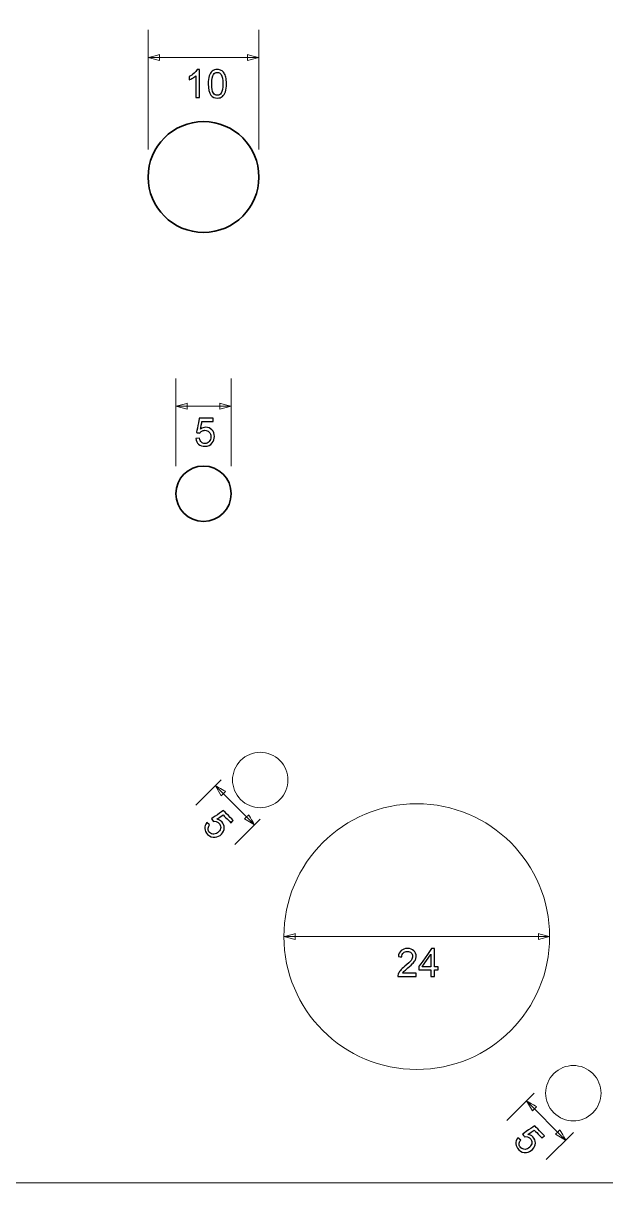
# Model space of a CAD drawing. Header units: millimetres. Extents: x -202 to 277, y -231 to 44.
# Drawn here: x -13.7 to 38.9, y -175.3 to -70.6 of the extents above; entities that cross this region are included whole.
import ezdxf

# ---------------------------------------------------------------- set-up
doc = ezdxf.new("R2010")
doc.units = ezdxf.units.MM
doc.header["$MEASUREMENT"] = 0
doc.layers.add('Chassi', color=7, linetype='Continuous')
doc.layers.add('Medidas', color=7, linetype='Continuous')

msp = doc.modelspace()

# ---------------------------------------------------------------- linework, layer by layer
at = {"layer": 'Chassi', "color": 7, "lineweight": 18, "true_color": 0xffffff}
for points in [[(178.6942, -30.2776), (178.6942, -30.2776), (-146.3058, -30.2776), (-146.3058, -30.2776), (-146.3058, -30.2776), (-146.3058, -30.2776), (-146.3058, -175.2776), (-146.3058, -175.2776), (-146.3058, -175.2776), (-146.3058, -175.2776), (178.6942, -175.2776), (178.6942, -175.2776), (178.6942, -175.2776), (178.6942, -175.2776), (178.6942, -30.2776), (178.6942, -30.2776)], [(5.9408, -137.1357), (6.9172, -136.1594), (8.5, -136.1593), (9.4763, -137.1357), (9.4763, -137.1357), (10.4527, -138.1121), (10.4527, -139.6949), (9.4763, -140.6712), (9.4763, -140.6712), (8.5, -141.6476), (6.9172, -141.6476), (5.9408, -140.6712), (5.9408, -140.6712), (4.9644, -139.6949), (4.9645, -138.1121), (5.9408, -137.1357)], [(21.8493, -141.0442), (15.2219, -141.0442), (9.8493, -146.4168), (9.8493, -153.0442), (9.8493, -153.0442), (9.8493, -159.6716), (15.2219, -165.0442), (21.8493, -165.0442), (21.8493, -165.0442), (28.4767, -165.0442), (33.8493, -159.6716), (33.8493, -153.0442), (33.8493, -153.0442), (33.8493, -146.4168), (28.4767, -141.0442), (21.8493, -141.0442)], [(34.2223, -165.4172), (35.1986, -164.4408), (36.7814, -164.4408), (37.7578, -165.4172), (37.7578, -165.4172), (38.7342, -166.3935), (38.7341, -167.9763), (37.7578, -168.9527), (37.7578, -168.9527), (36.7814, -169.929), (35.1986, -169.9291), (34.2223, -168.9527), (34.2223, -168.9527), (33.2459, -167.9763), (33.2459, -166.3935), (34.2223, -165.4172)]]:
    msp.add_open_spline(points, degree=3, knots=[0, 0, 0, 0, 0.2, 0.2, 0.2, 0.20000001, 0.4, 0.4, 0.4, 0.40000001, 0.6, 0.6, 0.6, 0.60000001, 1, 1, 1, 1], dxfattribs=at)
at = {"layer": 'Chassi', "color": 7, "lineweight": 35, "true_color": 0xffffff}
for points in [[(2.5884, -79.4536), (-0.173, -79.4536), (-2.4116, -81.6922), (-2.4116, -84.4536), (-2.4116, -84.4536), (-2.4116, -87.215), (-0.173, -89.4536), (2.5884, -89.4536), (2.5884, -89.4536), (5.3498, -89.4536), (7.5884, -87.215), (7.5884, -84.4536), (7.5884, -84.4536), (7.5884, -81.6922), (5.3498, -79.4536), (2.5884, -79.4536)], [(5.0884, -113.0536), (5.0884, -111.6729), (3.9691, -110.5536), (2.5884, -110.5536), (2.5884, -110.5536), (1.2077, -110.5536), (0.0884, -111.6729), (0.0884, -113.0536), (0.0884, -113.0536), (0.0884, -114.4343), (1.2077, -115.5536), (2.5884, -115.5536), (2.5884, -115.5536), (3.9691, -115.5536), (5.0884, -114.4343), (5.0884, -113.0536)]]:
    msp.add_open_spline(points, degree=3, knots=[0, 0, 0, 0, 0.2, 0.2, 0.2, 0.20000001, 0.4, 0.4, 0.4, 0.40000001, 0.6, 0.6, 0.6, 0.60000001, 1, 1, 1, 1], dxfattribs=at)
at = {"layer": 'Medidas', "color": 240, "lineweight": 9, "true_color": 0xed1f24}
for points in [[(-2.4116, -81.9536), (-2.4116, -81.9536), (-2.4116, -71.1721), (-2.4116, -71.1721)], [(7.5884, -81.9536), (7.5884, -81.9536), (7.5884, -71.1721), (7.5884, -71.1721)], [(-2.4116, -73.6721), (-2.4116, -73.6721), (7.5884, -73.6721), (7.5884, -73.6721)], [(0.0884, -110.5536), (0.0884, -110.5536), (0.0884, -102.6582), (0.0884, -102.6582)], [(5.0884, -110.5536), (5.0884, -110.5536), (5.0884, -102.6582), (5.0884, -102.6582)], [(0.0884, -105.1582), (0.0884, -105.1582), (5.0884, -105.1582), (5.0884, -105.1582)], [(4.1731, -138.9034), (4.1731, -138.9034), (1.8935, -141.183), (1.8935, -141.183)], [(3.6612, -139.4153), (3.6612, -139.4153), (7.1967, -142.9508), (7.1967, -142.9508)], [(7.7086, -142.4389), (7.7086, -142.4389), (5.429, -144.7185), (5.429, -144.7185)], [(9.8493, -153.0442), (9.8493, -153.0442), (9.8493, -153.0442), (9.8493, -153.0442)], [(9.8493, -153.0442), (9.8493, -153.0442), (33.8493, -153.0442), (33.8493, -153.0442)], [(33.8493, -153.0442), (33.8493, -153.0442), (33.8493, -153.0442), (33.8493, -153.0442)], [(32.4546, -167.185), (32.4546, -167.185), (29.9925, -169.6472), (29.9925, -169.6472)], [(31.7602, -167.8794), (31.7602, -167.8794), (35.2957, -171.4149), (35.2957, -171.4149)], [(35.9901, -170.7205), (35.9901, -170.7205), (33.528, -173.1827), (33.528, -173.1827)]]:
    msp.add_open_spline(points, degree=3, dxfattribs=at)
for points in [[(-1.3956, -73.9443), (-1.3956, -73.9443), (-2.4116, -73.6721), (-2.4116, -73.6721), (-2.4116, -73.6721), (-2.4116, -73.6721), (-1.3956, -73.3998), (-1.3956, -73.3998), (-1.3956, -73.3998), (-1.3956, -73.3998), (-1.3956, -73.9443), (-1.3956, -73.9443)], [(6.5724, -73.9443), (6.5724, -73.9443), (7.5884, -73.6721), (7.5884, -73.6721), (7.5884, -73.6721), (7.5884, -73.6721), (6.5724, -73.3998), (6.5724, -73.3998), (6.5724, -73.3998), (6.5724, -73.3998), (6.5724, -73.9443), (6.5724, -73.9443)], [(1.1043, -105.4304), (1.1043, -105.4304), (0.0884, -105.1582), (0.0884, -105.1582), (0.0884, -105.1582), (0.0884, -105.1582), (1.1043, -104.8859), (1.1043, -104.8859), (1.1043, -104.8859), (1.1043, -104.8859), (1.1043, -105.4304), (1.1043, -105.4304)], [(4.0724, -105.4304), (4.0724, -105.4304), (5.0884, -105.1582), (5.0884, -105.1582), (5.0884, -105.1582), (5.0884, -105.1582), (4.0724, -104.8859), (4.0724, -104.8859), (4.0724, -104.8859), (4.0724, -104.8859), (4.0724, -105.4304), (4.0724, -105.4304)], [(4.187, -140.3261), (4.187, -140.3261), (3.6612, -139.4153), (3.6612, -139.4153), (3.6612, -139.4153), (3.6612, -139.4153), (4.572, -139.9411), (4.572, -139.9411), (4.572, -139.9411), (4.572, -139.9411), (4.187, -140.3261), (4.187, -140.3261)], [(6.2858, -142.4249), (6.2858, -142.4249), (7.1967, -142.9508), (7.1967, -142.9508), (7.1967, -142.9508), (7.1967, -142.9508), (6.6708, -142.0399), (6.6708, -142.0399), (6.6708, -142.0399), (6.6708, -142.0399), (6.2858, -142.4249), (6.2858, -142.4249)], [(10.8652, -153.3164), (10.8652, -153.3164), (9.8493, -153.0442), (9.8493, -153.0442), (9.8493, -153.0442), (9.8493, -153.0442), (10.8652, -152.7719), (10.8652, -152.7719), (10.8652, -152.7719), (10.8652, -152.7719), (10.8652, -153.3164), (10.8652, -153.3164)], [(32.8333, -153.3164), (32.8333, -153.3164), (33.8493, -153.0442), (33.8493, -153.0442), (33.8493, -153.0442), (33.8493, -153.0442), (32.8333, -152.7719), (32.8333, -152.7719), (32.8333, -152.7719), (32.8333, -152.7719), (32.8333, -153.3164), (32.8333, -153.3164)], [(32.286, -168.7902), (32.286, -168.7902), (31.7602, -167.8794), (31.7602, -167.8794), (31.7602, -167.8794), (31.7602, -167.8794), (32.671, -168.4052), (32.671, -168.4052), (32.671, -168.4052), (32.671, -168.4052), (32.286, -168.7902), (32.286, -168.7902)], [(34.3848, -170.889), (34.3848, -170.889), (35.2957, -171.4149), (35.2957, -171.4149), (35.2957, -171.4149), (35.2957, -171.4149), (34.7698, -170.504), (34.7698, -170.504), (34.7698, -170.504), (34.7698, -170.504), (34.3848, -170.889), (34.3848, -170.889)]]:
    msp.add_open_spline(points, degree=3, knots=[0, 0, 0, 0, 0.25, 0.25, 0.25, 0.25000001, 0.5, 0.5, 0.5, 0.50000001, 1, 1, 1, 1], dxfattribs=at)
at = {"layer": 'Medidas', "color": 240, "true_color": 0xed1f24}
for points, knots in [([(2.2142, -77.2846), (2.2142, -77.2846), (1.9038, -77.2846), (1.9038, -77.2846), (1.9038, -77.2846), (1.9038, -77.2846), (1.9038, -75.3079), (1.9038, -75.3079), (1.9038, -75.3079), (1.8291, -75.3796), (1.7309, -75.4508), (1.6098, -75.5219), (1.6098, -75.5219), (1.4887, -75.5931), (1.3793, -75.6466), (1.2829, -75.6818), (1.2829, -75.6818), (1.2829, -75.6818), (1.2829, -75.382), (1.2829, -75.382), (1.2829, -75.382), (1.4563, -75.3009), (1.608, -75.2021), (1.738, -75.0857), (1.738, -75.0857), (1.8679, -74.9698), (1.9602, -74.8575), (2.0143, -74.7482), (2.0143, -74.7482), (2.0143, -74.7482), (2.2142, -74.7482), (2.2142, -74.7482), (2.2142, -74.7482), (2.2142, -74.7482), (2.2142, -77.2846), (2.2142, -77.2846)], [0, 0, 0, 0, 0.1, 0.1, 0.1, 0.10000001, 0.2, 0.2, 0.2, 0.20000001, 0.3, 0.3, 0.3, 0.30000001, 0.4, 0.4, 0.4, 0.40000001, 0.5, 0.5, 0.5, 0.50000001, 0.6, 0.6, 0.6, 0.60000001, 0.7, 0.7, 0.7, 0.70000001, 0.8, 0.8, 0.8, 0.80000001, 1, 1, 1, 1]), ([(3.0121, -76.0381), (3.0121, -75.7401), (3.0426, -75.499), (3.1038, -75.3167), (3.1038, -75.3167), (3.1655, -75.1339), (3.2567, -74.9934), (3.3778, -74.8952), (3.3778, -74.8952), (3.4983, -74.797), (3.6506, -74.7482), (3.834, -74.7482), (3.834, -74.7482), (3.9692, -74.7482), (4.088, -74.7752), (4.1909, -74.8299), (4.1909, -74.8299), (4.2932, -74.8846), (4.3779, -74.9634), (4.4437, -75.0663), (4.4437, -75.0663), (4.5096, -75.1686), (4.5613, -75.2938), (4.5989, -75.4414), (4.5989, -75.4414), (4.6372, -75.589), (4.656, -75.7883), (4.656, -76.0381), (4.656, -76.0381), (4.656, -76.3345), (4.6254, -76.5744), (4.5648, -76.7566), (4.5648, -76.7566), (4.5043, -76.9395), (4.4131, -77.08), (4.292, -77.1788), (4.292, -77.1788), (4.1715, -77.2775), (4.0186, -77.3269), (3.834, -77.3269), (3.834, -77.3269), (3.5912, -77.3269), (3.4001, -77.2405), (3.2614, -77.0671), (3.2614, -77.0671), (3.095, -76.8554), (3.0121, -76.5126), (3.0121, -76.0381)], [0, 0, 0, 0, 0.07692308, 0.07692308, 0.07692308, 0.07692309, 0.15384615, 0.15384615, 0.15384615, 0.15384616, 0.23076923, 0.23076923, 0.23076923, 0.23076924, 0.30769231, 0.30769231, 0.30769231, 0.30769232, 0.38461538, 0.38461538, 0.38461538, 0.38461539, 0.46153846, 0.46153846, 0.46153846, 0.46153847, 0.53846154, 0.53846154, 0.53846154, 0.53846155, 0.61538462, 0.61538462, 0.61538462, 0.61538463, 0.69230769, 0.69230769, 0.69230769, 0.6923077, 0.76923077, 0.76923077, 0.76923077, 0.76923078, 0.84615385, 0.84615385, 0.84615385, 0.84615386, 1, 1, 1, 1]), ([(3.3296, -76.0393), (3.3296, -76.455), (3.3778, -76.7313), (3.4748, -76.8677), (3.4748, -76.8677), (3.5718, -77.0047), (3.6917, -77.0729), (3.834, -77.0729), (3.834, -77.0729), (3.9763, -77.0729), (4.0962, -77.0041), (4.1933, -76.8672), (4.1933, -76.8672), (4.2903, -76.7296), (4.3385, -76.4538), (4.3385, -76.0393), (4.3385, -76.0393), (4.3385, -75.6236), (4.2903, -75.3473), (4.1933, -75.2109), (4.1933, -75.2109), (4.0968, -75.0739), (3.9757, -75.0057), (3.8305, -75.0057), (3.8305, -75.0057), (3.6882, -75.0057), (3.5741, -75.0663), (3.4889, -75.1868), (3.4889, -75.1868), (3.3825, -75.3402), (3.3296, -75.6248), (3.3296, -76.0393)], [0, 0, 0, 0, 0.11111111, 0.11111111, 0.11111111, 0.11111112, 0.22222222, 0.22222222, 0.22222222, 0.22222223, 0.33333333, 0.33333333, 0.33333333, 0.33333334, 0.44444444, 0.44444444, 0.44444444, 0.44444445, 0.55555556, 0.55555556, 0.55555556, 0.55555557, 0.66666667, 0.66666667, 0.66666667, 0.66666668, 0.77777778, 0.77777778, 0.77777778, 0.77777779, 1, 1, 1, 1]), ([(1.9006, -108.0652), (1.9006, -108.0652), (2.2251, -108.0405), (2.2251, -108.0405), (2.2251, -108.0405), (2.2492, -108.1987), (2.3051, -108.3174), (2.3921, -108.3974), (2.3921, -108.3974), (2.4791, -108.4768), (2.5855, -108.5167), (2.7108, -108.5167), (2.7108, -108.5167), (2.8619, -108.5167), (2.9883, -108.4603), (3.0912, -108.348), (3.0912, -108.348), (3.1935, -108.2351), (3.2446, -108.0858), (3.2446, -107.9), (3.2446, -107.9), (3.2446, -107.723), (3.1958, -107.5837), (3.0976, -107.4814), (3.0976, -107.4814), (2.9994, -107.3791), (2.8695, -107.3279), (2.7078, -107.3279), (2.7078, -107.3279), (2.6073, -107.3279), (2.5173, -107.3508), (2.4374, -107.3967), (2.4374, -107.3967), (2.358, -107.4426), (2.2957, -107.5019), (2.2498, -107.5748), (2.2498, -107.5748), (2.2498, -107.5748), (1.957, -107.5325), (1.957, -107.5325), (1.957, -107.5325), (1.957, -107.5325), (2.2004, -106.2343), (2.2004, -106.2343), (2.2004, -106.2343), (2.2004, -106.2343), (3.4528, -106.2343), (3.4528, -106.2343), (3.4528, -106.2343), (3.4528, -106.2343), (3.4528, -106.5306), (3.4528, -106.5306), (3.4528, -106.5306), (3.4528, -106.5306), (2.4479, -106.5306), (2.4479, -106.5306), (2.4479, -106.5306), (2.4479, -106.5306), (2.3133, -107.2121), (2.3133, -107.2121), (2.3133, -107.2121), (2.4644, -107.1057), (2.6232, -107.0527), (2.789, -107.0527), (2.789, -107.0527), (3.0088, -107.0527), (3.1946, -107.1292), (3.3457, -107.282), (3.3457, -107.282), (3.4968, -107.4349), (3.5727, -107.6313), (3.5727, -107.8712), (3.5727, -107.8712), (3.5727, -108.0999), (3.5063, -108.2974), (3.3734, -108.4638), (3.3734, -108.4638), (3.2117, -108.6684), (2.9906, -108.7707), (2.7108, -108.7707), (2.7108, -108.7707), (2.4815, -108.7707), (2.2945, -108.7061), (2.1493, -108.5773), (2.1493, -108.5773), (2.004, -108.4485), (1.9211, -108.278), (1.9006, -108.0652)], [0, 0, 0, 0, 0.04347826, 0.04347826, 0.04347826, 0.04347827, 0.08695652, 0.08695652, 0.08695652, 0.08695653, 0.13043478, 0.13043478, 0.13043478, 0.13043479, 0.17391304, 0.17391304, 0.17391304, 0.17391305, 0.2173913, 0.2173913, 0.2173913, 0.21739131, 0.26086957, 0.26086957, 0.26086957, 0.26086958, 0.30434783, 0.30434783, 0.30434783, 0.30434784, 0.34782609, 0.34782609, 0.34782609, 0.3478261, 0.39130435, 0.39130435, 0.39130435, 0.39130436, 0.43478261, 0.43478261, 0.43478261, 0.43478262, 0.47826087, 0.47826087, 0.47826087, 0.47826088, 0.52173913, 0.52173913, 0.52173913, 0.52173914, 0.56521739, 0.56521739, 0.56521739, 0.5652174, 0.60869565, 0.60869565, 0.60869565, 0.60869566, 0.65217391, 0.65217391, 0.65217391, 0.65217392, 0.69565217, 0.69565217, 0.69565217, 0.69565218, 0.73913043, 0.73913043, 0.73913043, 0.73913044, 0.7826087, 0.7826087, 0.7826087, 0.78260871, 0.82608696, 0.82608696, 0.82608696, 0.82608697, 0.86956522, 0.86956522, 0.86956522, 0.86956523, 0.91304348, 0.91304348, 0.91304348, 0.91304349, 1, 1, 1, 1]), ([(2.884, -142.7524), (2.884, -142.7524), (3.134, -142.9629), (3.134, -142.9629), (3.134, -142.9629), (3.0393, -143.0922), (2.9946, -143.2156), (2.9999, -143.3344), (2.9999, -143.3344), (3.0058, -143.4527), (3.0523, -143.5561), (3.1399, -143.6437), (3.1399, -143.6437), (3.2457, -143.7489), (3.3744, -143.7989), (3.5273, -143.7924), (3.5273, -143.7924), (3.6802, -143.7854), (3.8219, -143.7166), (3.9536, -143.5849), (3.9536, -143.5849), (4.0788, -143.4602), (4.1423, -143.3262), (4.144, -143.1839), (4.144, -143.1839), (4.1464, -143.0416), (4.0906, -142.9135), (3.9765, -142.7994), (3.9765, -142.7994), (3.906, -142.7289), (3.8266, -142.6812), (3.7372, -142.6565), (3.7372, -142.6565), (3.6484, -142.6319), (3.5626, -142.6289), (3.4786, -142.6477), (3.4786, -142.6477), (3.4786, -142.6477), (3.2998, -142.4149), (3.2998, -142.4149), (3.2998, -142.4149), (3.2998, -142.4149), (4.3898, -141.6705), (4.3898, -141.6705), (4.3898, -141.6705), (4.3898, -141.6705), (5.2776, -142.5583), (5.2776, -142.5583), (5.2776, -142.5583), (5.2776, -142.5583), (5.0677, -142.7682), (5.0677, -142.7682), (5.0677, -142.7682), (5.0677, -142.7682), (4.3557, -142.0556), (4.3557, -142.0556), (4.3557, -142.0556), (4.3557, -142.0556), (3.7795, -142.439), (3.7795, -142.439), (3.7795, -142.439), (3.9613, -142.4719), (4.1112, -142.5466), (4.2288, -142.6647), (4.2288, -142.6647), (4.3845, -142.8205), (4.4622, -143.0058), (4.4615, -143.221), (4.4615, -143.221), (4.4604, -143.4362), (4.3751, -143.6284), (4.2058, -143.7983), (4.2058, -143.7983), (4.0441, -143.9599), (3.8572, -144.0523), (3.6455, -144.0758), (3.6455, -144.0758), (3.3868, -144.1058), (3.1581, -144.0218), (2.96, -143.8236), (2.96, -143.8236), (2.7977, -143.6613), (2.7107, -143.4832), (2.6989, -143.2898), (2.6989, -143.2898), (2.6871, -143.0964), (2.7488, -142.917), (2.884, -142.7524)], [0, 0, 0, 0, 0.04347826, 0.04347826, 0.04347826, 0.04347827, 0.08695652, 0.08695652, 0.08695652, 0.08695653, 0.13043478, 0.13043478, 0.13043478, 0.13043479, 0.17391304, 0.17391304, 0.17391304, 0.17391305, 0.2173913, 0.2173913, 0.2173913, 0.21739131, 0.26086957, 0.26086957, 0.26086957, 0.26086958, 0.30434783, 0.30434783, 0.30434783, 0.30434784, 0.34782609, 0.34782609, 0.34782609, 0.3478261, 0.39130435, 0.39130435, 0.39130435, 0.39130436, 0.43478261, 0.43478261, 0.43478261, 0.43478262, 0.47826087, 0.47826087, 0.47826087, 0.47826088, 0.52173913, 0.52173913, 0.52173913, 0.52173914, 0.56521739, 0.56521739, 0.56521739, 0.5652174, 0.60869565, 0.60869565, 0.60869565, 0.60869566, 0.65217391, 0.65217391, 0.65217391, 0.65217392, 0.69565217, 0.69565217, 0.69565217, 0.69565218, 0.73913043, 0.73913043, 0.73913043, 0.73913044, 0.7826087, 0.7826087, 0.7826087, 0.78260871, 0.82608696, 0.82608696, 0.82608696, 0.82608697, 0.86956522, 0.86956522, 0.86956522, 0.86956523, 0.91304348, 0.91304348, 0.91304348, 0.91304349, 1, 1, 1, 1]), ([(21.7977, -156.3604), (21.7977, -156.3604), (21.7977, -156.6567), (21.7977, -156.6567), (21.7977, -156.6567), (21.7977, -156.6567), (20.1256, -156.6567), (20.1256, -156.6567), (20.1256, -156.6567), (20.1233, -156.582), (20.1356, -156.5103), (20.1621, -156.4409), (20.1621, -156.4409), (20.205, -156.3274), (20.2738, -156.2151), (20.3684, -156.1052), (20.3684, -156.1052), (20.4631, -155.9953), (20.5983, -155.8683), (20.7741, -155.7242), (20.7741, -155.7242), (21.0475, -155.499), (21.2333, -155.3209), (21.3303, -155.1892), (21.3303, -155.1892), (21.4279, -155.0575), (21.4767, -154.9328), (21.4767, -154.8152), (21.4767, -154.8152), (21.4767, -154.6924), (21.4326, -154.5889), (21.3444, -154.5042), (21.3444, -154.5042), (21.2562, -154.4201), (21.141, -154.3778), (20.9993, -154.3778), (20.9993, -154.3778), (20.8494, -154.3778), (20.7294, -154.4225), (20.6395, -154.5119), (20.6395, -154.5119), (20.5495, -154.6006), (20.5042, -154.7241), (20.5031, -154.8823), (20.5031, -154.8823), (20.5031, -154.8823), (20.1856, -154.8505), (20.1856, -154.8505), (20.1856, -154.8505), (20.2073, -154.613), (20.2896, -154.4319), (20.4319, -154.3073), (20.4319, -154.3073), (20.5748, -154.1826), (20.7659, -154.1203), (21.0064, -154.1203), (21.0064, -154.1203), (21.2486, -154.1203), (21.4408, -154.1873), (21.582, -154.322), (21.582, -154.322), (21.7237, -154.4566), (21.7942, -154.6236), (21.7942, -154.8223), (21.7942, -154.8223), (21.7942, -154.9234), (21.7736, -155.0228), (21.7319, -155.1204), (21.7319, -155.1204), (21.6907, -155.2186), (21.6219, -155.3215), (21.5261, -155.4296), (21.5261, -155.4296), (21.4297, -155.5372), (21.2703, -155.686), (21.0481, -155.8741), (21.0481, -155.8741), (20.8617, -156.0305), (20.7418, -156.1364), (20.6889, -156.1922), (20.6889, -156.1922), (20.6359, -156.2481), (20.5924, -156.3039), (20.5577, -156.3604), (20.5577, -156.3604), (20.5577, -156.3604), (21.7977, -156.3604), (21.7977, -156.3604)], [0, 0, 0, 0, 0.04347826, 0.04347826, 0.04347826, 0.04347827, 0.08695652, 0.08695652, 0.08695652, 0.08695653, 0.13043478, 0.13043478, 0.13043478, 0.13043479, 0.17391304, 0.17391304, 0.17391304, 0.17391305, 0.2173913, 0.2173913, 0.2173913, 0.21739131, 0.26086957, 0.26086957, 0.26086957, 0.26086958, 0.30434783, 0.30434783, 0.30434783, 0.30434784, 0.34782609, 0.34782609, 0.34782609, 0.3478261, 0.39130435, 0.39130435, 0.39130435, 0.39130436, 0.43478261, 0.43478261, 0.43478261, 0.43478262, 0.47826087, 0.47826087, 0.47826087, 0.47826088, 0.52173913, 0.52173913, 0.52173913, 0.52173914, 0.56521739, 0.56521739, 0.56521739, 0.5652174, 0.60869565, 0.60869565, 0.60869565, 0.60869566, 0.65217391, 0.65217391, 0.65217391, 0.65217392, 0.69565217, 0.69565217, 0.69565217, 0.69565218, 0.73913043, 0.73913043, 0.73913043, 0.73913044, 0.7826087, 0.7826087, 0.7826087, 0.78260871, 0.82608696, 0.82608696, 0.82608696, 0.82608697, 0.86956522, 0.86956522, 0.86956522, 0.86956523, 0.91304348, 0.91304348, 0.91304348, 0.91304349, 1, 1, 1, 1]), ([(23.1247, -156.6567), (23.1247, -156.6567), (23.1247, -156.0535), (23.1247, -156.0535), (23.1247, -156.0535), (23.1247, -156.0535), (22.0276, -156.0535), (22.0276, -156.0535), (22.0276, -156.0535), (22.0276, -156.0535), (22.0276, -155.7677), (22.0276, -155.7677), (22.0276, -155.7677), (22.0276, -155.7677), (23.1812, -154.1309), (23.1812, -154.1309), (23.1812, -154.1309), (23.1812, -154.1309), (23.4352, -154.1309), (23.4352, -154.1309), (23.4352, -154.1309), (23.4352, -154.1309), (23.4352, -155.7677), (23.4352, -155.7677), (23.4352, -155.7677), (23.4352, -155.7677), (23.7774, -155.7677), (23.7774, -155.7677), (23.7774, -155.7677), (23.7774, -155.7677), (23.7774, -156.0535), (23.7774, -156.0535), (23.7774, -156.0535), (23.7774, -156.0535), (23.4352, -156.0535), (23.4352, -156.0535), (23.4352, -156.0535), (23.4352, -156.0535), (23.4352, -156.6567), (23.4352, -156.6567), (23.4352, -156.6567), (23.4352, -156.6567), (23.1247, -156.6567), (23.1247, -156.6567)], [0, 0, 0, 0, 0.08333333, 0.08333333, 0.08333333, 0.08333334, 0.16666667, 0.16666667, 0.16666667, 0.16666668, 0.25, 0.25, 0.25, 0.25000001, 0.33333333, 0.33333333, 0.33333333, 0.33333334, 0.41666667, 0.41666667, 0.41666667, 0.41666668, 0.5, 0.5, 0.5, 0.50000001, 0.58333333, 0.58333333, 0.58333333, 0.58333334, 0.66666667, 0.66666667, 0.66666667, 0.66666668, 0.75, 0.75, 0.75, 0.75000001, 0.83333333, 0.83333333, 0.83333333, 0.83333334, 1, 1, 1, 1]), ([(23.1247, -155.7677), (23.1247, -155.7677), (23.1247, -154.6312), (23.1247, -154.6312), (23.1247, -154.6312), (23.1247, -154.6312), (22.3328, -155.7677), (22.3328, -155.7677), (22.3328, -155.7677), (22.3328, -155.7677), (23.1247, -155.7677), (23.1247, -155.7677)], [0, 0, 0, 0, 0.25, 0.25, 0.25, 0.25000001, 0.5, 0.5, 0.5, 0.50000001, 1, 1, 1, 1]), ([(30.983, -171.2165), (30.983, -171.2165), (31.233, -171.427), (31.233, -171.427), (31.233, -171.427), (31.1383, -171.5563), (31.0936, -171.6797), (31.0989, -171.7985), (31.0989, -171.7985), (31.1048, -171.9168), (31.1513, -172.0202), (31.2389, -172.1078), (31.2389, -172.1078), (31.3447, -172.213), (31.4734, -172.263), (31.6263, -172.2565), (31.6263, -172.2565), (31.7792, -172.2495), (31.9209, -172.1807), (32.0526, -172.049), (32.0526, -172.049), (32.1778, -171.9243), (32.2413, -171.7903), (32.243, -171.648), (32.243, -171.648), (32.2454, -171.5057), (32.1896, -171.3776), (32.0755, -171.2635), (32.0755, -171.2635), (32.005, -171.193), (31.9256, -171.1453), (31.8362, -171.1206), (31.8362, -171.1206), (31.7474, -171.096), (31.6616, -171.093), (31.5776, -171.1118), (31.5776, -171.1118), (31.5776, -171.1118), (31.3988, -170.879), (31.3988, -170.879), (31.3988, -170.879), (31.3988, -170.879), (32.4888, -170.1346), (32.4888, -170.1346), (32.4888, -170.1346), (32.4888, -170.1346), (33.3766, -171.0224), (33.3766, -171.0224), (33.3766, -171.0224), (33.3766, -171.0224), (33.1667, -171.2323), (33.1667, -171.2323), (33.1667, -171.2323), (33.1667, -171.2323), (32.4547, -170.5197), (32.4547, -170.5197), (32.4547, -170.5197), (32.4547, -170.5197), (31.8785, -170.9031), (31.8785, -170.9031), (31.8785, -170.9031), (32.0603, -170.936), (32.2102, -171.0107), (32.3278, -171.1288), (32.3278, -171.1288), (32.4835, -171.2846), (32.5612, -171.4699), (32.5605, -171.6851), (32.5605, -171.6851), (32.5594, -171.9003), (32.4741, -172.0925), (32.3048, -172.2624), (32.3048, -172.2624), (32.1431, -172.424), (31.9562, -172.5164), (31.7445, -172.5399), (31.7445, -172.5399), (31.4858, -172.5699), (31.2571, -172.4859), (31.059, -172.2877), (31.059, -172.2877), (30.8967, -172.1254), (30.8097, -171.9473), (30.7979, -171.7539), (30.7979, -171.7539), (30.7861, -171.5605), (30.8478, -171.3811), (30.983, -171.2165)], [0, 0, 0, 0, 0.04347826, 0.04347826, 0.04347826, 0.04347827, 0.08695652, 0.08695652, 0.08695652, 0.08695653, 0.13043478, 0.13043478, 0.13043478, 0.13043479, 0.17391304, 0.17391304, 0.17391304, 0.17391305, 0.2173913, 0.2173913, 0.2173913, 0.21739131, 0.26086957, 0.26086957, 0.26086957, 0.26086958, 0.30434783, 0.30434783, 0.30434783, 0.30434784, 0.34782609, 0.34782609, 0.34782609, 0.3478261, 0.39130435, 0.39130435, 0.39130435, 0.39130436, 0.43478261, 0.43478261, 0.43478261, 0.43478262, 0.47826087, 0.47826087, 0.47826087, 0.47826088, 0.52173913, 0.52173913, 0.52173913, 0.52173914, 0.56521739, 0.56521739, 0.56521739, 0.5652174, 0.60869565, 0.60869565, 0.60869565, 0.60869566, 0.65217391, 0.65217391, 0.65217391, 0.65217392, 0.69565217, 0.69565217, 0.69565217, 0.69565218, 0.73913043, 0.73913043, 0.73913043, 0.73913044, 0.7826087, 0.7826087, 0.7826087, 0.78260871, 0.82608696, 0.82608696, 0.82608696, 0.82608697, 0.86956522, 0.86956522, 0.86956522, 0.86956523, 0.91304348, 0.91304348, 0.91304348, 0.91304349, 1, 1, 1, 1])]:
    msp.add_open_spline(points, degree=3, knots=knots, dxfattribs=at)

doc.saveas('drawing.dxf')
